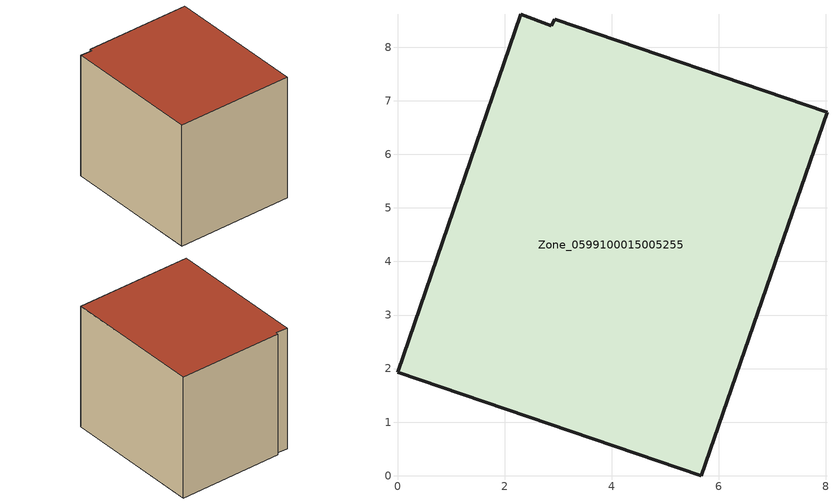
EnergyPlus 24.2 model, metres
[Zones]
Zone_0599100015005255
 floor ground (C_G): 2.87,8.4 2.93,8.52 8.02,6.79 5.67,0 0,1.93 2.3,8.62 z0.86
 wall outside (C_F): 0,1.93 5.67,0 8.02,6.79 2.93,8.52 2.87,8.4 2.3,8.62 0,1.93 z0.86:7.27
 roof outside (C_R): 2.87,8.4 2.3,8.62 0,1.93 5.67,0 8.02,6.79 2.93,8.52 z7.27
[BUILDING]
Pand.0599100015005255: North Axis=0; Terrain=City; Loads Convergence Tolerance Value=0.04; Temperature Convergence Tolerance Value=0.4; Solar Distribution=FullExterior; Maximum Number of Warmup Days=25; Minimum Number of Warmup Days=1
[Site:Location]
Rotterdam.The.Hague.AP_ZH_NLD Design_Conditions: Latitude=51.96; Longitude=4.45; Time Zone=1; Elevation=-4.5
[SITE:GROUNDTEMPERATURE:BUILDINGSURFACE]
18, 18, 18, 18, 18, 18, 18, 18, 18, 18, 18, 18
[MATERIAL] Thermal Absorptance=0.9; Solar Absorptance=0.7; Visible Absorptance=0.7
Name | Roughness | Thickness | Conductivity | Density | Specific Heat
G.TI.1946-1964 | MediumSmooth | 0.15 | 1 | 540 | 1210
F.TI.1946-1964 | Rough | 0.3 | 0.857143 | 1920 | 840
R.TI.1946-1964 | MediumRough | 0.2 | 0.277778 | 1500 | 1000
[CONSTRUCTION]
C_G: G.TI.1946-1964
C_F: F.TI.1946-1964
C_R: R.TI.1946-1964
[ZONE]
Zone_0599100015005255: Type=1; Multiplier=1; Ceiling Height=Autocalculate; Volume=Autocalculate; Floor Area=autocalculate; Part of Total Floor Area=Yes
[ZONEINFILTRATION:DESIGNFLOWRATE]
Infil_Zone_0599100015005255: Zone or ZoneList or Space or SpaceList=Zone_0599100015005255; Schedule=AlwaysOn; Design Flow Rate Calculation Method=Flow/Area; Flow Rate per Floor Area=0.003; Constant Term Coefficient=1; Temperature Term Coefficient=0; Velocity Term Coefficient=0; Velocity Squared Term Coefficient=0
[HVACTEMPLATE:ZONE:IDEALLOADSAIRSYSTEM]
Zone_0599100015005255: Maximum Heating Supply Air Temperature=50; Minimum Cooling Supply Air Temperature=13; Maximum Heating Supply Air Humidity Ratio=0.0156; Minimum Cooling Supply Air Humidity Ratio=0.0077; Heating Limit=NoLimit; Cooling Limit=NoLimit; Dehumidification Control Type=ConstantSensibleHeatRatio; Cooling Sensible Heat Ratio=0.7; Dehumidification Setpoint=60; Humidification Control Type=None; Humidification Setpoint=30; Outdoor Air Method=None; Outdoor Air Flow Rate per Person=0.00944; Outdoor Air Flow Rate per Zone Floor Area=0; Outdoor Air Flow Rate per Zone=0; Demand Controlled Ventilation Type=None; Outdoor Air Economizer Type=NoEconomizer; Heat Recovery Type=None; Sensible Heat Recovery Effectiveness=0.7; Latent Heat Recovery Effectiveness=0.65
[ZONECONTROL:THERMOSTAT]
ThermostatControl_Zone_0599100015005255: Zone or ZoneList=Zone_0599100015005255; Control Type Schedule=DualSetpointControlType; Control 1=Thermostat_Zone_0599100015005255; Temperature Difference Between Cutout And Setpoint=0
[THERMOSTATSETPOINT:DUALSETPOINT]
Thermostat_Zone_0599100015005255: Heating Setpoint Temperature Schedule=HeatingSetpoint_Zone_0599100015005255; Cooling Setpoint Temperature Schedule=CoolingSetpoint_Zone_0599100015005255
[SCHEDULE:COMPACT]
HeatingSetpoint_Zone_0599100015005255: Through: 12/31, For: AllDays, Until: 24:00, 21
CoolingSetpoint_Zone_0599100015005255: Through: 12/31, For: AllDays, Until: 24:00, 24
DualSetpointControlType: Through: 12/31, For: AllDays, Until: 24:00, 4
AlwaysOn: Through: 12/31, For: AllDays, Until: 24:00, 1
